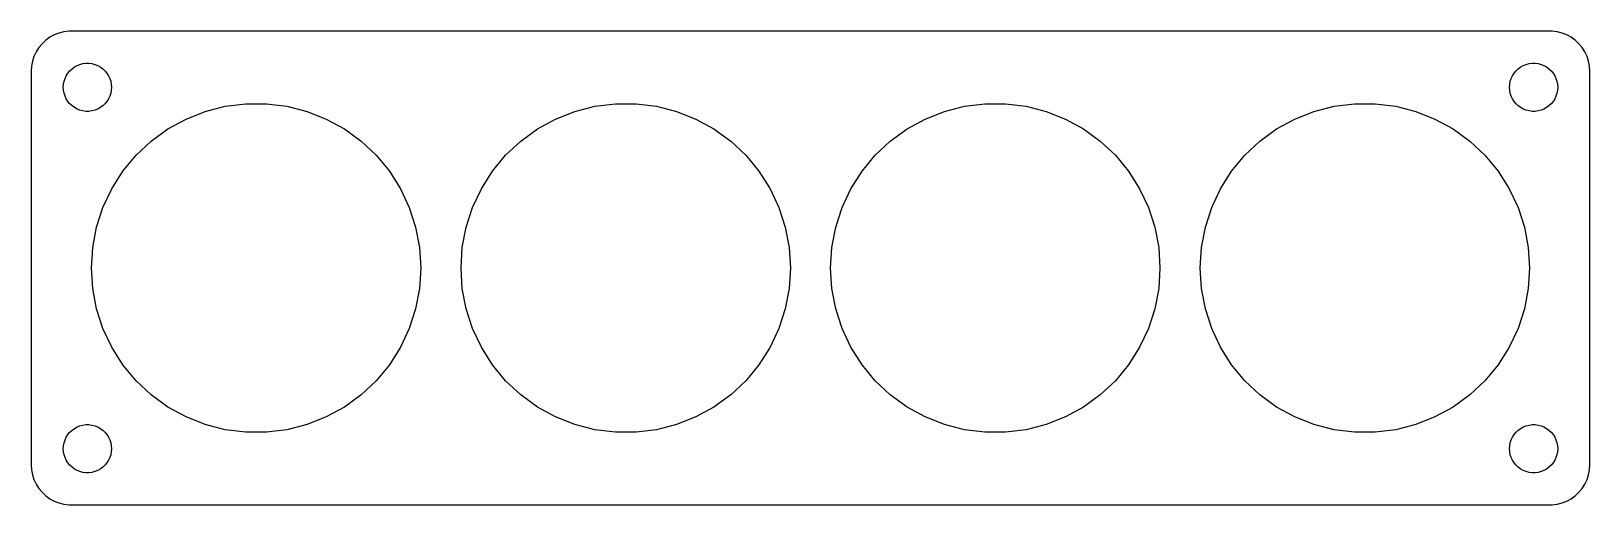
# Model space of a CAD drawing. Header units: metres. Extents: x -97 to 97, y -29 to 29.
import ezdxf

# ---------------------------------------------------------------- set-up
doc = ezdxf.new("R2010")
doc.units = ezdxf.units.M

msp = doc.modelspace()

# ---------------------------------------------------------------- linework, layer by layer
for p, q in [((-93.5451, 29.2553), (-94.1289, 29.0241)), ((-92.9369, 29.4114), (-93.5451, 29.2553)), ((-92.3139, 29.4901), (-92.9369, 29.4114)), ((92.3139, 29.4901), (-92.3139, 29.4901)), ((92.9369, 29.4114), (92.3139, 29.4901)), ((93.5451, 29.2553), (92.9369, 29.4114)), ((94.1289, 29.0241), (93.5451, 29.2553)), ((-96.0451, 27.4389), (-96.3815, 26.9088)), ((-95.6448, 27.9227), (-96.0451, 27.4389)), ((-95.1871, 28.3526), (-95.6448, 27.9227)), ((-94.6791, 28.7216), (-95.1871, 28.3526)), ((-94.1289, 29.0241), (-94.6791, 28.7216)), ((94.6791, 28.7216), (94.1289, 29.0241)), ((95.1871, 28.3526), (94.6791, 28.7216)), ((95.6448, 27.9227), (95.1871, 28.3526)), ((96.0451, 27.4389), (95.6448, 27.9227)), ((96.3815, 26.9088), (96.0451, 27.4389)), ((-96.8429, 25.7434), (-96.9606, 25.1267)), ((-96.6489, 26.3406), (-96.8429, 25.7434)), ((-96.3815, 26.9088), (-96.6489, 26.3406)), ((-91.2773, 25.2145), (-90.927, 25.3532)), ((-90.927, 25.3532), (-90.5621, 25.4469)), ((-90.5621, 25.4469), (-90.1884, 25.4941)), ((-90.1884, 25.4941), (-89.8116, 25.4941)), ((-89.8116, 25.4941), (-89.4379, 25.4469)), ((-89.4379, 25.4469), (-89.073, 25.3532)), ((-89.073, 25.3532), (-88.7227, 25.2145)), ((88.7227, 25.2145), (89.073, 25.3532)), ((89.073, 25.3532), (89.4379, 25.4469)), ((89.4379, 25.4469), (89.8116, 25.4941)), ((89.8116, 25.4941), (90.1884, 25.4941)), ((90.1884, 25.4941), (90.5621, 25.4469)), ((90.5621, 25.4469), (90.927, 25.3532)), ((90.927, 25.3532), (91.2773, 25.2145)), ((96.6489, 26.3406), (96.3815, 26.9088)), ((96.8429, 25.7434), (96.6489, 26.3406)), ((96.9606, 25.1267), (96.8429, 25.7434)), ((-96.9606, 25.1267), (-97, 24.5)), ((-97, 24.5), (-97, -24.5)), ((-92.9057, 23.2461), (-92.7893, 23.6044)), ((-92.7893, 23.6044), (-92.6289, 23.9453)), ((-92.6289, 23.9453), (-92.427, 24.2634)), ((-92.427, 24.2634), (-92.1869, 24.5536)), ((-92.1869, 24.5536), (-91.9123, 24.8115)), ((-91.9123, 24.8115), (-91.6075, 25.033)), ((-91.6075, 25.033), (-91.2773, 25.2145)), ((-88.7227, 25.2145), (-88.3925, 25.033)), ((-88.3925, 25.033), (-88.0877, 24.8115)), ((-88.0877, 24.8115), (-87.8131, 24.5536)), ((-87.8131, 24.5536), (-87.573, 24.2634)), ((-87.573, 24.2634), (-87.3711, 23.9453)), ((-87.3711, 23.9453), (-87.2107, 23.6044)), ((-87.2107, 23.6044), (-87.0943, 23.2461)), ((87.0943, 23.2461), (87.2107, 23.6044)), ((87.2107, 23.6044), (87.3711, 23.9453)), ((87.3711, 23.9453), (87.573, 24.2634)), ((87.573, 24.2634), (87.8131, 24.5536)), ((87.8131, 24.5536), (88.0877, 24.8115)), ((88.0877, 24.8115), (88.3925, 25.033)), ((88.3925, 25.033), (88.7227, 25.2145)), ((91.2773, 25.2145), (91.6075, 25.033)), ((91.6075, 25.033), (91.9123, 24.8115)), ((91.9123, 24.8115), (92.1869, 24.5536)), ((92.1869, 24.5536), (92.427, 24.2634)), ((92.427, 24.2634), (92.6289, 23.9453)), ((92.6289, 23.9453), (92.7893, 23.6044)), ((92.7893, 23.6044), (92.9057, 23.2461)), ((97, 24.5), (96.9606, 25.1267)), ((97, -24.5), (97, 24.5)), ((-93, 22.5), (-92.9763, 22.876)), ((-92.9763, 22.124), (-93, 22.5)), ((-92.9763, 22.876), (-92.9057, 23.2461)), ((-92.9057, 21.7539), (-92.9763, 22.124)), ((-92.7893, 21.3956), (-92.9057, 21.7539)), ((-92.6289, 21.0547), (-92.7893, 21.3956)), ((-87.2107, 21.3956), (-87.3711, 21.0547)), ((-87.0943, 21.7539), (-87.2107, 21.3956)), ((-87.0943, 23.2461), (-87.0237, 22.876)), ((-87.0237, 22.124), (-87.0943, 21.7539)), ((-87.0237, 22.876), (-87, 22.5)), ((-87, 22.5), (-87.0237, 22.124)), ((87, 22.5), (87.0237, 22.876)), ((87.0237, 22.124), (87, 22.5)), ((87.0237, 22.876), (87.0943, 23.2461)), ((87.0943, 21.7539), (87.0237, 22.124)), ((87.2107, 21.3956), (87.0943, 21.7539)), ((87.3711, 21.0547), (87.2107, 21.3956)), ((92.7893, 21.3956), (92.6289, 21.0547)), ((92.9057, 21.7539), (92.7893, 21.3956)), ((92.9057, 23.2461), (92.9763, 22.876)), ((92.9763, 22.124), (92.9057, 21.7539)), ((92.9763, 22.876), (93, 22.5)), ((93, 22.5), (92.9763, 22.124)), ((-92.427, 20.7366), (-92.6289, 21.0547)), ((-92.1869, 20.4464), (-92.427, 20.7366)), ((-91.9123, 20.1884), (-92.1869, 20.4464)), ((-91.6075, 19.967), (-91.9123, 20.1884)), ((-91.2773, 19.7855), (-91.6075, 19.967)), ((-90.927, 19.6468), (-91.2773, 19.7855)), ((-90.5621, 19.5531), (-90.927, 19.6468)), ((-90.1884, 19.5059), (-90.5621, 19.5531)), ((-89.8116, 19.5059), (-90.1884, 19.5059)), ((-89.4379, 19.5531), (-89.8116, 19.5059)), ((-89.073, 19.6468), (-89.4379, 19.5531)), ((-88.7227, 19.7855), (-89.073, 19.6468)), ((-88.3925, 19.967), (-88.7227, 19.7855)), ((-88.0877, 20.1884), (-88.3925, 19.967)), ((-87.8131, 20.4464), (-88.0877, 20.1884)), ((-87.573, 20.7366), (-87.8131, 20.4464)), ((-87.3711, 21.0547), (-87.573, 20.7366)), ((-77.7285, 18.549), (-75.3348, 19.4967)), ((-75.3348, 19.4967), (-72.8413, 20.1369)), ((-72.8413, 20.1369), (-70.2872, 20.4595)), ((-70.2872, 20.4595), (-67.7128, 20.4595)), ((-67.7128, 20.4595), (-65.1587, 20.1369)), ((-65.1587, 20.1369), (-62.6651, 19.4967)), ((-62.6651, 19.4967), (-60.2715, 18.549)), ((-31.7285, 18.549), (-29.3348, 19.4967)), ((-29.3348, 19.4967), (-26.8413, 20.1369)), ((-26.8413, 20.1369), (-24.2872, 20.4595)), ((-24.2872, 20.4595), (-21.7128, 20.4595)), ((-21.7128, 20.4595), (-19.1587, 20.1369)), ((-19.1587, 20.1369), (-16.6651, 19.4967)), ((-16.6651, 19.4967), (-14.2715, 18.549)), ((14.2715, 18.549), (16.6651, 19.4967)), ((16.6651, 19.4967), (19.1587, 20.1369)), ((19.1587, 20.1369), (21.7128, 20.4595)), ((21.7128, 20.4595), (24.2872, 20.4595)), ((24.2872, 20.4595), (26.8413, 20.1369)), ((26.8413, 20.1369), (29.3348, 19.4967)), ((29.3348, 19.4967), (31.7285, 18.549)), ((60.2715, 18.549), (62.6651, 19.4967)), ((62.6651, 19.4967), (65.1587, 20.1369)), ((65.1587, 20.1369), (67.7128, 20.4595)), ((67.7128, 20.4595), (70.2872, 20.4595)), ((70.2872, 20.4595), (72.8413, 20.1369)), ((72.8413, 20.1369), (75.3348, 19.4967)), ((75.3348, 19.4967), (77.7285, 18.549)), ((87.573, 20.7366), (87.3711, 21.0547)), ((87.8131, 20.4464), (87.573, 20.7366)), ((88.0877, 20.1884), (87.8131, 20.4464)), ((88.3925, 19.967), (88.0877, 20.1884)), ((88.7227, 19.7855), (88.3925, 19.967)), ((89.073, 19.6468), (88.7227, 19.7855)), ((89.4379, 19.5531), (89.073, 19.6468)), ((89.8116, 19.5059), (89.4379, 19.5531)), ((90.1884, 19.5059), (89.8116, 19.5059)), ((90.5621, 19.5531), (90.1884, 19.5059)), ((90.927, 19.6468), (90.5621, 19.5531)), ((91.2773, 19.7855), (90.927, 19.6468)), ((91.6075, 19.967), (91.2773, 19.7855)), ((91.9123, 20.1884), (91.6075, 19.967)), ((92.1869, 20.4464), (91.9123, 20.1884)), ((92.427, 20.7366), (92.1869, 20.4464)), ((92.6289, 21.0547), (92.427, 20.7366)), ((-79.9845, 17.3087), (-77.7285, 18.549)), ((-60.2715, 18.549), (-58.0155, 17.3087)), ((-33.9844, 17.3087), (-31.7285, 18.549)), ((-14.2715, 18.549), (-12.0155, 17.3087)), ((12.0155, 17.3087), (14.2715, 18.549)), ((31.7285, 18.549), (33.9844, 17.3087)), ((58.0155, 17.3087), (60.2715, 18.549)), ((77.7285, 18.549), (79.9845, 17.3087)), ((-83.9438, 14.0332), (-82.0672, 15.7955)), ((-82.0672, 15.7955), (-79.9845, 17.3087)), ((-58.0155, 17.3087), (-55.9328, 15.7955)), ((-55.9328, 15.7955), (-54.0561, 14.0332)), ((-37.9438, 14.0332), (-36.0672, 15.7955)), ((-36.0672, 15.7955), (-33.9844, 17.3087)), ((-12.0155, 17.3087), (-9.9328, 15.7955)), ((-9.9328, 15.7955), (-8.05614, 14.0332)), ((8.05614, 14.0332), (9.9328, 15.7955)), ((9.9328, 15.7955), (12.0155, 17.3087)), ((33.9844, 17.3087), (36.0672, 15.7955)), ((36.0672, 15.7955), (37.9438, 14.0332)), ((54.0561, 14.0332), (55.9328, 15.7955)), ((55.9328, 15.7955), (58.0155, 17.3087)), ((79.9845, 17.3087), (82.0672, 15.7955)), ((82.0672, 15.7955), (83.9438, 14.0332)), ((-85.5848, 12.0496), (-83.9438, 14.0332)), ((-54.0561, 14.0332), (-52.4151, 12.0496)), ((-39.5848, 12.0496), (-37.9438, 14.0332)), ((-8.05614, 14.0332), (-6.41515, 12.0496)), ((6.41515, 12.0496), (8.05614, 14.0332)), ((37.9438, 14.0332), (39.5848, 12.0496)), ((52.4151, 12.0496), (54.0561, 14.0332)), ((83.9438, 14.0332), (85.5848, 12.0496)), ((-86.9643, 9.87595), (-85.5848, 12.0496)), ((-52.4151, 12.0496), (-51.0357, 9.87595)), ((-40.9643, 9.87595), (-39.5848, 12.0496)), ((-6.41515, 12.0496), (-5.03571, 9.87595)), ((5.03571, 9.87595), (6.41515, 12.0496)), ((39.5848, 12.0496), (40.9643, 9.87595)), ((51.0357, 9.87595), (52.4151, 12.0496)), ((85.5848, 12.0496), (86.9643, 9.87595)), ((-88.0604, 7.54654), (-86.9643, 9.87595)), ((-51.0357, 9.87595), (-49.9396, 7.54654)), ((-42.0604, 7.54654), (-40.9643, 9.87595)), ((-5.03571, 9.87595), (-3.93958, 7.54654)), ((3.93958, 7.54654), (5.03571, 9.87595)), ((40.9643, 9.87595), (42.0604, 7.54654)), ((49.9396, 7.54654), (51.0357, 9.87595)), ((86.9643, 9.87595), (88.0604, 7.54654)), ((-88.856, 5.09813), (-88.0604, 7.54654)), ((-49.9396, 7.54654), (-49.144, 5.09813)), ((-42.8559, 5.09813), (-42.0604, 7.54654)), ((-3.93958, 7.54654), (-3.14404, 5.09813)), ((3.14404, 5.09813), (3.93958, 7.54654)), ((42.0604, 7.54654), (42.8559, 5.09813)), ((49.144, 5.09813), (49.9396, 7.54654)), ((88.0604, 7.54654), (88.856, 5.09813)), ((-89.3383, 2.56932), (-88.856, 5.09813)), ((-49.144, 5.09813), (-48.6616, 2.56932)), ((-43.3383, 2.56932), (-42.8559, 5.09813)), ((-3.14404, 5.09813), (-2.66164, 2.56932)), ((2.66164, 2.56932), (3.14404, 5.09813)), ((42.8559, 5.09813), (43.3383, 2.56932)), ((48.6616, 2.56932), (49.144, 5.09813)), ((88.856, 5.09813), (89.3383, 2.56932)), ((-89.5, 0), (-89.3383, 2.56932)), ((-48.6616, 2.56932), (-48.5, 0)), ((-43.5, 0), (-43.3383, 2.56932)), ((-2.66164, 2.56932), (-2.5, 0)), ((2.5, 0), (2.66164, 2.56932)), ((43.3383, 2.56932), (43.5, 0)), ((48.5, 0), (48.6616, 2.56932)), ((89.3383, 2.56932), (89.5, 0)), ((-89.3383, -2.56932), (-89.5, 0)), ((-48.5, 0), (-48.6616, -2.56932)), ((-43.3383, -2.56932), (-43.5, 0)), ((-2.5, 0), (-2.66164, -2.56932)), ((2.66164, -2.56932), (2.5, 0)), ((43.5, 0), (43.3383, -2.56932)), ((48.6616, -2.56932), (48.5, 0)), ((89.5, 0), (89.3383, -2.56932)), ((-88.856, -5.09813), (-89.3383, -2.56932)), ((-48.6616, -2.56932), (-49.144, -5.09813)), ((-42.8559, -5.09813), (-43.3383, -2.56932)), ((-2.66164, -2.56932), (-3.14404, -5.09813)), ((3.14404, -5.09813), (2.66164, -2.56932)), ((43.3383, -2.56932), (42.8559, -5.09813)), ((49.144, -5.09813), (48.6616, -2.56932)), ((89.3383, -2.56932), (88.856, -5.09813)), ((-88.0604, -7.54654), (-88.856, -5.09813)), ((-49.144, -5.09813), (-49.9396, -7.54654)), ((-42.0604, -7.54654), (-42.8559, -5.09813)), ((-3.14404, -5.09813), (-3.93958, -7.54654)), ((3.93958, -7.54654), (3.14404, -5.09813)), ((42.8559, -5.09813), (42.0604, -7.54654)), ((49.9396, -7.54654), (49.144, -5.09813)), ((88.856, -5.09813), (88.0604, -7.54654)), ((-86.9643, -9.87595), (-88.0604, -7.54654)), ((-49.9396, -7.54654), (-51.0357, -9.87595)), ((-40.9643, -9.87595), (-42.0604, -7.54654)), ((-3.93958, -7.54654), (-5.03571, -9.87595)), ((5.03571, -9.87595), (3.93958, -7.54654)), ((42.0604, -7.54654), (40.9643, -9.87595)), ((51.0357, -9.87595), (49.9396, -7.54654)), ((88.0604, -7.54654), (86.9643, -9.87595)), ((-85.5848, -12.0496), (-86.9643, -9.87595)), ((-51.0357, -9.87595), (-52.4151, -12.0496)), ((-39.5848, -12.0496), (-40.9643, -9.87595)), ((-5.03571, -9.87595), (-6.41515, -12.0496)), ((6.41515, -12.0496), (5.03571, -9.87595)), ((40.9643, -9.87595), (39.5848, -12.0496)), ((52.4151, -12.0496), (51.0357, -9.87595)), ((86.9643, -9.87595), (85.5848, -12.0496)), ((-83.9438, -14.0332), (-85.5848, -12.0496)), ((-52.4151, -12.0496), (-54.0561, -14.0332)), ((-37.9438, -14.0332), (-39.5848, -12.0496)), ((-6.41515, -12.0496), (-8.05614, -14.0332)), ((8.05614, -14.0332), (6.41515, -12.0496)), ((39.5848, -12.0496), (37.9438, -14.0332)), ((54.0561, -14.0332), (52.4151, -12.0496)), ((85.5848, -12.0496), (83.9438, -14.0332)), ((-82.0672, -15.7955), (-83.9438, -14.0332)), ((-54.0561, -14.0332), (-55.9328, -15.7955)), ((-36.0672, -15.7955), (-37.9438, -14.0332)), ((-8.05614, -14.0332), (-9.9328, -15.7955)), ((9.9328, -15.7955), (8.05614, -14.0332)), ((37.9438, -14.0332), (36.0672, -15.7955)), ((55.9328, -15.7955), (54.0561, -14.0332)), ((83.9438, -14.0332), (82.0672, -15.7955)), ((-79.9845, -17.3087), (-82.0672, -15.7955)), ((-77.7285, -18.549), (-79.9845, -17.3087)), ((-58.0155, -17.3087), (-60.2715, -18.549)), ((-55.9328, -15.7955), (-58.0155, -17.3087)), ((-33.9844, -17.3087), (-36.0672, -15.7955)), ((-31.7285, -18.549), (-33.9844, -17.3087)), ((-12.0155, -17.3087), (-14.2715, -18.549)), ((-9.9328, -15.7955), (-12.0155, -17.3087)), ((12.0155, -17.3087), (9.9328, -15.7955)), ((14.2715, -18.549), (12.0155, -17.3087)), ((33.9844, -17.3087), (31.7285, -18.549)), ((36.0672, -15.7955), (33.9844, -17.3087)), ((58.0155, -17.3087), (55.9328, -15.7955)), ((60.2715, -18.549), (58.0155, -17.3087)), ((79.9845, -17.3087), (77.7285, -18.549)), ((82.0672, -15.7955), (79.9845, -17.3087)), ((-75.3348, -19.4967), (-77.7285, -18.549)), ((-60.2715, -18.549), (-62.6651, -19.4967)), ((-29.3348, -19.4967), (-31.7285, -18.549)), ((-14.2715, -18.549), (-16.6651, -19.4967)), ((16.6651, -19.4967), (14.2715, -18.549)), ((31.7285, -18.549), (29.3348, -19.4967)), ((62.6651, -19.4967), (60.2715, -18.549)), ((77.7285, -18.549), (75.3348, -19.4967)), ((-92.7893, -21.3956), (-92.6289, -21.0547)), ((-92.6289, -21.0547), (-92.427, -20.7366)), ((-92.427, -20.7366), (-92.1869, -20.4464)), ((-92.1869, -20.4464), (-91.9123, -20.1884)), ((-91.9123, -20.1884), (-91.6075, -19.967)), ((-91.6075, -19.967), (-91.2773, -19.7855)), ((-91.2773, -19.7855), (-90.927, -19.6468)), ((-90.927, -19.6468), (-90.5621, -19.5531)), ((-90.5621, -19.5531), (-90.1884, -19.5059)), ((-90.1884, -19.5059), (-89.8116, -19.5059)), ((-89.8116, -19.5059), (-89.4379, -19.5531)), ((-89.4379, -19.5531), (-89.073, -19.6468)), ((-89.073, -19.6468), (-88.7227, -19.7855)), ((-88.7227, -19.7855), (-88.3925, -19.967)), ((-88.3925, -19.967), (-88.0877, -20.1884)), ((-88.0877, -20.1884), (-87.8131, -20.4464)), ((-87.8131, -20.4464), (-87.573, -20.7366)), ((-87.573, -20.7366), (-87.3711, -21.0547)), ((-87.3711, -21.0547), (-87.2107, -21.3956)), ((-72.8413, -20.1369), (-75.3348, -19.4967)), ((-70.2872, -20.4595), (-72.8413, -20.1369)), ((-67.7128, -20.4595), (-70.2872, -20.4595)), ((-65.1587, -20.1369), (-67.7128, -20.4595)), ((-62.6651, -19.4967), (-65.1587, -20.1369)), ((-26.8413, -20.1369), (-29.3348, -19.4967)), ((-24.2872, -20.4595), (-26.8413, -20.1369)), ((-21.7128, -20.4595), (-24.2872, -20.4595)), ((-19.1587, -20.1369), (-21.7128, -20.4595)), ((-16.6651, -19.4967), (-19.1587, -20.1369)), ((19.1587, -20.1369), (16.6651, -19.4967)), ((21.7128, -20.4595), (19.1587, -20.1369)), ((24.2872, -20.4595), (21.7128, -20.4595)), ((26.8413, -20.1369), (24.2872, -20.4595)), ((29.3348, -19.4967), (26.8413, -20.1369)), ((65.1587, -20.1369), (62.6651, -19.4967)), ((67.7128, -20.4595), (65.1587, -20.1369)), ((70.2872, -20.4595), (67.7128, -20.4595)), ((72.8413, -20.1369), (70.2872, -20.4595)), ((75.3348, -19.4967), (72.8413, -20.1369)), ((87.2107, -21.3956), (87.3711, -21.0547)), ((87.3711, -21.0547), (87.573, -20.7366)), ((87.573, -20.7366), (87.8131, -20.4464)), ((87.8131, -20.4464), (88.0877, -20.1884)), ((88.0877, -20.1884), (88.3925, -19.967)), ((88.3925, -19.967), (88.7227, -19.7855)), ((88.7227, -19.7855), (89.073, -19.6468)), ((89.073, -19.6468), (89.4379, -19.5531)), ((89.4379, -19.5531), (89.8116, -19.5059)), ((89.8116, -19.5059), (90.1884, -19.5059)), ((90.1884, -19.5059), (90.5621, -19.5531)), ((90.5621, -19.5531), (90.927, -19.6468)), ((90.927, -19.6468), (91.2773, -19.7855)), ((91.2773, -19.7855), (91.6075, -19.967)), ((91.6075, -19.967), (91.9123, -20.1884)), ((91.9123, -20.1884), (92.1869, -20.4464)), ((92.1869, -20.4464), (92.427, -20.7366)), ((92.427, -20.7366), (92.6289, -21.0547)), ((92.6289, -21.0547), (92.7893, -21.3956)), ((-93, -22.5), (-92.9763, -22.124)), ((-92.9763, -22.876), (-93, -22.5)), ((-92.9763, -22.124), (-92.9057, -21.7539)), ((-92.9057, -23.2461), (-92.9763, -22.876)), ((-92.9057, -21.7539), (-92.7893, -21.3956)), ((-92.7893, -23.6044), (-92.9057, -23.2461)), ((-87.2107, -21.3956), (-87.0943, -21.7539)), ((-87.0943, -23.2461), (-87.2107, -23.6044)), ((-87.0943, -21.7539), (-87.0237, -22.124)), ((-87.0237, -22.876), (-87.0943, -23.2461)), ((-87.0237, -22.124), (-87, -22.5)), ((-87, -22.5), (-87.0237, -22.876)), ((87, -22.5), (87.0237, -22.124)), ((87.0237, -22.876), (87, -22.5)), ((87.0237, -22.124), (87.0943, -21.7539)), ((87.0943, -23.2461), (87.0237, -22.876)), ((87.0943, -21.7539), (87.2107, -21.3956)), ((87.2107, -23.6044), (87.0943, -23.2461)), ((92.7893, -21.3956), (92.9057, -21.7539)), ((92.9057, -23.2461), (92.7893, -23.6044)), ((92.9057, -21.7539), (92.9763, -22.124)), ((92.9763, -22.876), (92.9057, -23.2461)), ((92.9763, -22.124), (93, -22.5)), ((93, -22.5), (92.9763, -22.876)), ((-97, -24.5), (-96.9606, -25.1267)), ((-96.9606, -25.1267), (-96.8429, -25.7434)), ((-92.6289, -23.9453), (-92.7893, -23.6044)), ((-92.427, -24.2634), (-92.6289, -23.9453)), ((-92.1869, -24.5536), (-92.427, -24.2634)), ((-91.9123, -24.8115), (-92.1869, -24.5536)), ((-91.6075, -25.033), (-91.9123, -24.8115)), ((-91.2773, -25.2145), (-91.6075, -25.033)), ((-90.927, -25.3532), (-91.2773, -25.2145)), ((-88.7227, -25.2145), (-89.073, -25.3532)), ((-88.3925, -25.033), (-88.7227, -25.2145)), ((-88.0877, -24.8115), (-88.3925, -25.033)), ((-87.8131, -24.5536), (-88.0877, -24.8115)), ((-87.573, -24.2634), (-87.8131, -24.5536)), ((-87.3711, -23.9453), (-87.573, -24.2634)), ((-87.2107, -23.6044), (-87.3711, -23.9453)), ((87.3711, -23.9453), (87.2107, -23.6044)), ((87.573, -24.2634), (87.3711, -23.9453)), ((87.8131, -24.5536), (87.573, -24.2634)), ((88.0877, -24.8115), (87.8131, -24.5536)), ((88.3925, -25.033), (88.0877, -24.8115)), ((88.7227, -25.2145), (88.3925, -25.033)), ((89.073, -25.3532), (88.7227, -25.2145)), ((91.2773, -25.2145), (90.927, -25.3532)), ((91.6075, -25.033), (91.2773, -25.2145)), ((91.9123, -24.8115), (91.6075, -25.033)), ((92.1869, -24.5536), (91.9123, -24.8115)), ((92.427, -24.2634), (92.1869, -24.5536)), ((92.6289, -23.9453), (92.427, -24.2634)), ((92.7893, -23.6044), (92.6289, -23.9453)), ((96.8429, -25.7434), (96.9606, -25.1267)), ((96.9606, -25.1267), (97, -24.5)), ((-96.8429, -25.7434), (-96.6489, -26.3406)), ((-96.6489, -26.3406), (-96.3815, -26.9088)), ((-96.3815, -26.9088), (-96.0451, -27.4389)), ((-90.5621, -25.4469), (-90.927, -25.3532)), ((-90.1884, -25.4941), (-90.5621, -25.4469)), ((-89.8116, -25.4941), (-90.1884, -25.4941)), ((-89.4379, -25.4469), (-89.8116, -25.4941)), ((-89.073, -25.3532), (-89.4379, -25.4469)), ((89.4379, -25.4469), (89.073, -25.3532)), ((89.8116, -25.4941), (89.4379, -25.4469)), ((90.1884, -25.4941), (89.8116, -25.4941)), ((90.5621, -25.4469), (90.1884, -25.4941)), ((90.927, -25.3532), (90.5621, -25.4469)), ((96.0451, -27.4389), (96.3815, -26.9088)), ((96.3815, -26.9088), (96.6489, -26.3406)), ((96.6489, -26.3406), (96.8429, -25.7434)), ((-96.0451, -27.4389), (-95.6448, -27.9227)), ((-95.6448, -27.9227), (-95.1871, -28.3526)), ((-95.1871, -28.3526), (-94.6791, -28.7216)), ((-94.6791, -28.7216), (-94.1289, -29.0241)), ((-94.1289, -29.0241), (-93.5451, -29.2553)), ((93.5451, -29.2553), (94.1289, -29.0241)), ((94.1289, -29.0241), (94.6791, -28.7216)), ((94.6791, -28.7216), (95.1871, -28.3526)), ((95.1871, -28.3526), (95.6448, -27.9227)), ((95.6448, -27.9227), (96.0451, -27.4389)), ((-93.5451, -29.2553), (-92.9369, -29.4114)), ((-92.9369, -29.4114), (-92.3139, -29.4901)), ((-92.3139, -29.4901), (92.3139, -29.4901)), ((92.3139, -29.4901), (92.9369, -29.4114)), ((92.9369, -29.4114), (93.5451, -29.2553))]:
    msp.add_line(p, q)

doc.saveas('drawing.dxf')
